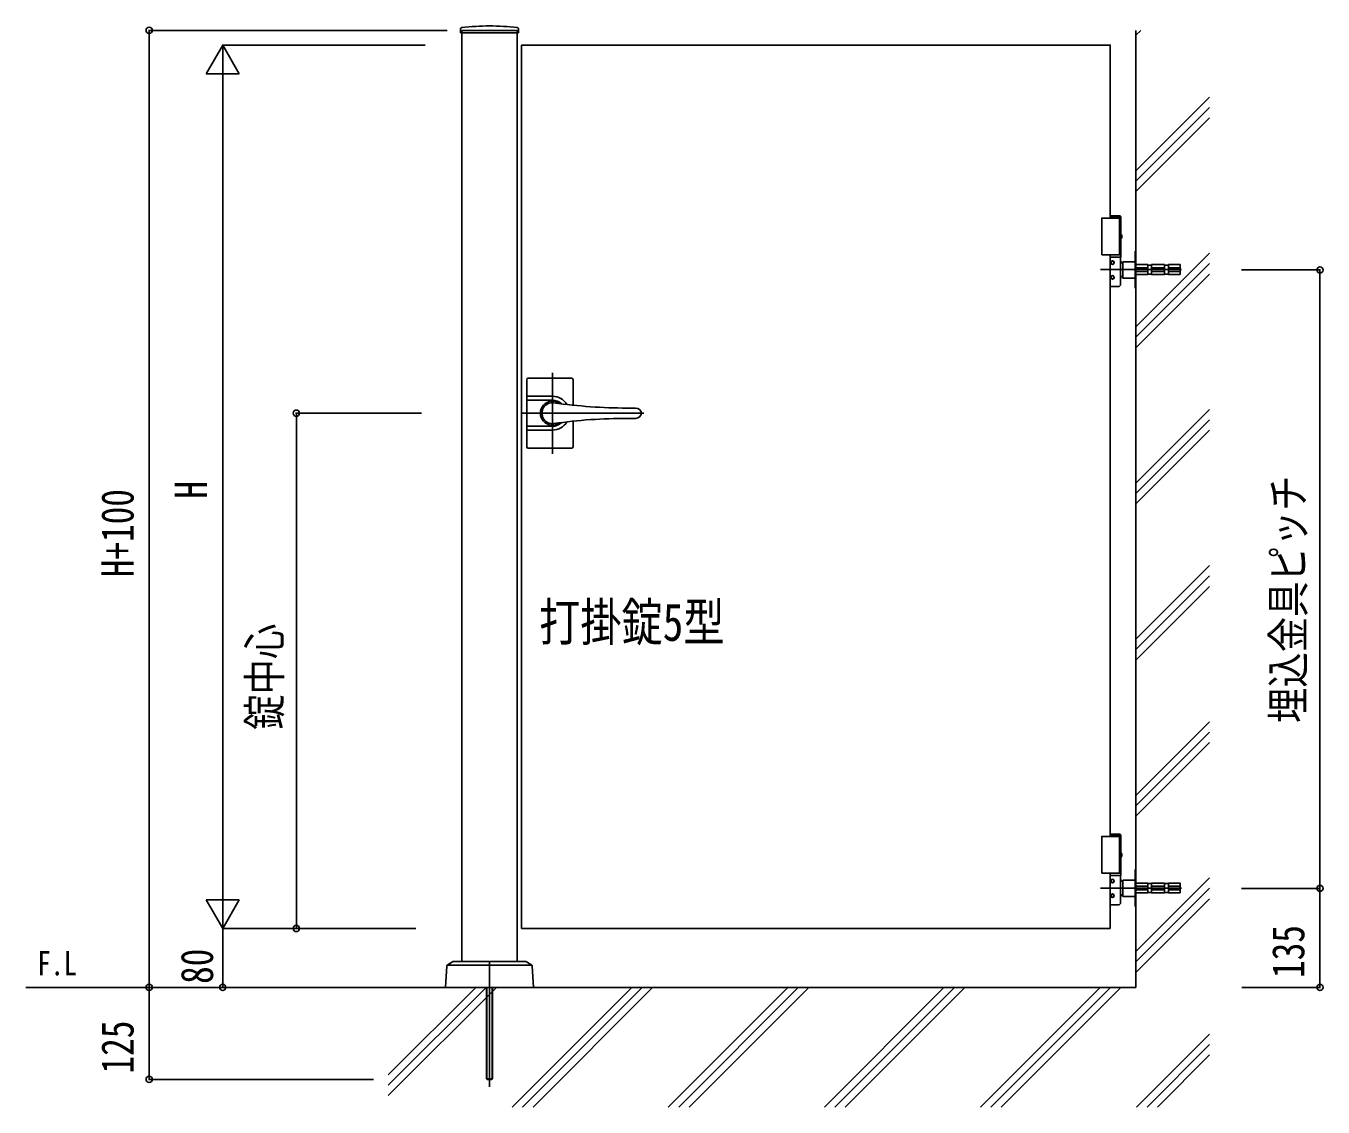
# Model space of a CAD drawing. Units: millimetres, scale not verified. Extents: x -4205 to 4205, y -2970 to 2970.
# Drawn here: x -1066 to 697, y -190 to 1278 of the extents above; entities that cross this region are included whole.
import ezdxf
from ezdxf.enums import TextEntityAlignment as Align

# ---------------------------------------------------------------- set-up
doc = ezdxf.new("R2010")
doc.units = ezdxf.units.MM
doc.header["$LTSCALE"] = 10
for name, color, linetype in [('0-1_USER1', 3, 'Continuous'), ('0-2_YKK_12', 2, 'Continuous'), ('0-3_YKK_13', 4, 'Continuous'), ('0-4_YKK_A1', 4, 'Continuous'), ('0-5_YKK_D', 6, 'Continuous'), ('0-7_YSS_K', 3, 'Continuous')]:
    doc.layers.add(name, color=color, linetype=linetype)
doc.styles.add('ＭＳ ゴシック', font='')
doc.styles.get('ＭＳ ゴシック').set_extended_font_data('MS Gothic')

msp = doc.modelspace()

# ---------------------------------------------------------------- linework, layer by layer
at = {"layer": '0-2_YKK_12'}
for p, q in [((-350.48, 807.33), (-350.48, 697.33)), ((-392.48, 752.33), (-226.19, 752.33))]:
    msp.add_line(p, q, dxfattribs=at)
at = {"layer": '0-3_YKK_13'}
msp.add_line((-350.48, 736.33), (-350.48, 768.33), dxfattribs=at)
at = {"layer": '0-4_YKK_A1'}
for p, q in [((-475.32, 1274.23), (-475.58, 1269.36)), ((-473.48, 1272.33), (-473.48, 1268.83)), ((-396.64, 1274.23), (-396.38, 1269.36)), ((-475.08, 1268.83), (-396.88, 1268.83)), ((-473.48, 7.33), (-473.48, 1268.83)), ((-398.48, 7.33), (-398.48, 1268.83)), ((-392.48, 1252.33), (-392.48, 52.33)), ((420.87, 1020.33), (407.52, 1020.33)), ((422.02, 1018.33), (407.52, 1018.33)), ((420.02, 1017.33), (420.02, 967.33)), ((422.02, 1018.33), (420.87, 1020.33)), ((422.02, 1018.33), (422.02, 995.45)), ((421.25, 992.75), (421.84, 992.75)), ((421.25, 991.91), (421.84, 991.91)), ((422.02, 989.21), (422.02, 967.33)), ((422.27, 994.43), (422.86, 994.43)), ((422.27, 990.23), (422.86, 990.23)), ((421.73, 967.33), (396.02, 967.33)), ((407.52, 967.33), (407.52, 177.33)), ((407.52, 967.33), (422.02, 967.33)), ((407.52, 967.33), (422.02, 967.33)), ((422.02, 964.33), (407.52, 964.33)), ((421.52, 927.33), (421.52, 964.33)), ((422.02, 967.33), (422.02, 964.33)), ((458.52, 954.08), (442.52, 954.08)), ((458.52, 954.08), (458.52, 940.58)), ((463.52, 953.33), (458.52, 953.33)), ((463.52, 940.58), (463.52, 954.08)), ((481.52, 954.08), (463.52, 954.08)), ((481.52, 940.58), (481.52, 954.08)), ((486.52, 953.33), (481.52, 953.33)), ((486.52, 940.58), (486.52, 954.08)), ((504.52, 947.33), (394.52, 947.33)), ((458.52, 949.88), (442.52, 949.88)), ((442.52, 944.78), (458.52, 944.78)), ((442.52, 940.58), (458.52, 940.58)), ((458.52, 941.33), (463.52, 941.33)), ((481.52, 949.88), (463.52, 949.88)), ((463.52, 944.78), (481.52, 944.78)), ((463.52, 940.58), (481.52, 940.58)), ((481.52, 941.33), (486.52, 941.33)), ((502.52, 949.88), (486.52, 949.88)), ((486.52, 944.78), (502.52, 944.78)), ((486.52, 940.58), (502.52, 940.58)), ((407.52, 924.33), (418.52, 924.33)), ((-385.48, 706.83), (-385.48, 797.83)), ((-383.48, 799.83), (-324.48, 799.83)), ((-322.48, 763.2), (-322.48, 797.83)), ((-385.48, 775.33), (-350.48, 775.33)), ((-350.48, 770.12), (-385.48, 770.12)), ((-237.42, 759.33), (-248.97, 759.33)), ((-322.48, 706.83), (-322.48, 741.46)), ((-237.42, 745.33), (-248.97, 745.33)), ((-385.48, 734.54), (-350.48, 734.54)), ((-385.48, 729.33), (-350.48, 729.33)), ((-383.48, 704.83), (-324.48, 704.83)), ((420.87, 180.33), (407.52, 180.33)), ((422.02, 178.33), (407.52, 178.33)), ((420.02, 177.33), (420.02, 127.33)), ((422.02, 178.33), (420.87, 180.33)), ((422.02, 178.33), (422.02, 155.45)), ((421.25, 152.75), (421.84, 152.75)), ((421.25, 151.91), (421.84, 151.91)), ((422.02, 149.21), (422.02, 127.33)), ((422.27, 154.43), (422.86, 154.43)), ((422.27, 150.23), (422.86, 150.23)), ((421.73, 127.33), (396.02, 127.33)), ((407.52, 127.33), (407.52, 52.33)), ((407.52, 127.33), (422.02, 127.33)), ((422.02, 124.33), (407.52, 124.33)), ((421.52, 87.33), (421.52, 124.33)), ((422.02, 127.33), (422.02, 124.33)), ((504.52, 107.33), (394.52, 107.33)), ((458.52, 114.08), (442.52, 114.08)), ((458.52, 109.88), (442.52, 109.88)), ((458.52, 114.08), (458.52, 100.58)), ((463.52, 113.33), (458.52, 113.33)), ((463.52, 100.58), (463.52, 114.08)), ((481.52, 114.08), (463.52, 114.08)), ((481.52, 109.88), (463.52, 109.88)), ((481.52, 100.58), (481.52, 114.08)), ((486.52, 113.33), (481.52, 113.33)), ((486.52, 100.58), (486.52, 114.08)), ((502.52, 109.88), (486.52, 109.88)), ((442.52, 104.78), (458.52, 104.78)), ((442.52, 100.58), (458.52, 100.58)), ((458.52, 101.33), (463.52, 101.33)), ((463.52, 104.78), (481.52, 104.78)), ((463.52, 100.58), (481.52, 100.58)), ((481.52, 101.33), (486.52, 101.33)), ((486.52, 104.78), (502.52, 104.78)), ((486.52, 100.58), (502.52, 100.58)), ((407.52, 84.33), (418.52, 84.33)), ((-392.48, 52.33), (407.52, 52.33)), ((-493.92, 1.82), (-495.98, -27.67)), ((-486.22, 7.17), (-493.45, 2.6)), ((-492.74, 2.33), (-435.98, 2.33)), ((-436.48, 7.33), (-485.69, 7.33)), ((-435.98, 6.83), (-435.98, -27.17)), ((-435.98, 6.83), (-435.98, -27.17)), ((-379.22, 2.33), (-435.98, 2.33)), ((-435.48, 7.33), (-386.27, 7.33)), ((-385.74, 7.17), (-378.51, 2.6)), ((-378.04, 1.82), (-375.98, -27.67)), ((442.52, -27.67), (-1065.95, -27.67)), ((-495.98, -27.67), (-436.48, -27.67)), ((-439.98, -27.67), (-439.98, -151.67)), ((-439.44, -27.67), (-439.44, -152.21)), ((-435.98, -27.67), (-435.98, -162.67)), ((-375.98, -27.67), (-435.48, -27.67)), ((-432.52, -27.67), (-432.52, -152.21)), ((-431.98, -151.67), (-431.98, -27.67)), ((-431.98, -151.67), (-439.98, -151.67)), ((-439.98, -151.67), (-438.98, -152.67)), ((-438.98, -152.67), (-432.98, -152.67)), ((-431.98, -151.67), (-432.98, -152.67))]:
    msp.add_line(p, q, dxfattribs=at)
for points in [[(-473.48, 1272.33), (-398.48, 1272.33), (-398.48, 1268.83)], [(-392.48, 1252.33), (407.52, 1252.33), (407.52, 1017.33)], [(422.02, 1017.33), (396.02, 1017.33), (396.02, 967.33)], [(421.84, 992.75), (421.96, 992.77), (422.07, 992.81), (422.16, 992.89), (422.25, 993), (422.32, 993.12), (422.36, 993.27), (422.38, 993.43), (422.38, 993.59)], [(422.38, 991.07), (422.38, 991.23), (422.36, 991.39), (422.32, 991.54), (422.25, 991.66), (422.16, 991.77), (422.07, 991.85), (421.96, 991.89), (421.84, 991.91)], [(422.97, 993.59), (423, 993.43), (423.05, 993.27), (423.11, 993.12), (423.19, 993), (423.29, 992.89), (423.35, 992.84)], [(423.35, 991.82), (423.29, 991.77), (423.19, 991.66), (423.11, 991.54), (423.05, 991.39), (423, 991.23), (422.97, 991.07)], [(502.52, 940.58), (502.52, 954.08), (486.52, 954.08)], [(422.02, 177.33), (396.02, 177.33), (396.02, 127.33)], [(421.84, 152.75), (421.96, 152.77), (422.07, 152.81), (422.16, 152.89), (422.25, 153), (422.32, 153.12), (422.36, 153.27), (422.38, 153.43), (422.38, 153.59)], [(422.38, 151.07), (422.38, 151.23), (422.36, 151.39), (422.32, 151.54), (422.25, 151.66), (422.16, 151.77), (422.07, 151.85), (421.96, 151.89), (421.84, 151.91)], [(422.97, 153.59), (423, 153.43), (423.05, 153.27), (423.11, 153.12), (423.19, 153), (423.29, 152.89), (423.35, 152.84)], [(423.35, 151.82), (423.29, 151.77), (423.19, 151.66), (423.11, 151.54), (423.05, 151.39), (423, 151.23), (422.97, 151.07)], [(502.52, 100.58), (502.52, 114.08), (486.52, 114.08)]]:
    msp.add_lwpolyline(points, dxfattribs=at)
for points in [[(441.52, 972.33), (442.52, 972.33), (442.52, 922.33), (441.52, 922.33)], [(424.52, 957.83), (424.52, 935.83), (441.52, 935.83), (441.52, 957.83)], [(441.52, 132.33), (442.52, 132.33), (442.52, 82.33), (441.52, 82.33)], [(424.52, 117.83), (424.52, 95.83), (441.52, 95.83), (441.52, 117.83)]]:
    msp.add_lwpolyline(points, close=True, dxfattribs=at)
for centre, radius in [((410.52, 956.83), 2.5), ((410.52, 956.83), 2.05), ((410.52, 936.83), 2.5), ((410.52, 936.83), 2.05), ((410.52, 116.83), 2.5), ((410.52, 116.83), 2.05), ((410.52, 96.83), 2.5), ((410.52, 96.83), 2.05)]:
    msp.add_circle(centre, radius, dxfattribs=at)
for centre, radius, start, end in [((-475.08, 1269.33), 0.5, 177, 270), ((-473.33, 1274.13), 2, 96.74447, 177), ((-435.98, 958.33), 320, 83.25553, 96.74447), ((-398.63, 1274.13), 2, 3, 83.25553), ((-396.88, 1269.33), 0.5, 270, 3), ((424.52, 959.33), 3, 180, 270), ((424.52, 935.33), 3, 90, 180), ((418.52, 927.33), 3, 270, 0), ((-383.48, 797.83), 2, 90, 180), ((-324.48, 797.83), 2, 0, 90), ((-350.48, 752.33), 16.3, 53.10284, 306.89716), ((-350.48, 752.33), 14.25, 81.82948, 278.17052), ((-350.48, 752.33), 23, 30.84166, 90), ((-350.48, 752.33), 17.79, 45.48563, 90), ((-248.97, 1459.33), 700, 261.82948, 270), ((-237.42, 751.33), 8, 7.18076, 90), ((-350.48, 752.33), 23, 270, 329.15834), ((-248.97, 45.33), 700, 90, 98.17052), ((-237.42, 753.33), 8, 270, 352.81924), ((-350.48, 752.33), 17.79, 270, 314.51437), ((-383.48, 706.83), 2, 180, 270), ((-324.48, 706.83), 2, 270, 0), ((424.52, 119.33), 3, 180, 270), ((424.52, 95.33), 3, 90, 180), ((418.52, 87.33), 3, 270, 0), ((-492.92, 1.76), 1, 122.32299, 176), ((-485.69, 6.33), 1, 90, 122.32299), ((-436.48, 6.83), 0.5, 360, 90), ((-435.48, 6.83), 0.5, 90, 180), ((-386.27, 6.33), 1, 57.67701, 90), ((-379.04, 1.76), 1, 4, 57.67701), ((-436.48, -27.17), 0.5, 270, 360), ((-435.48, -27.17), 0.5, 180, 270)]:
    msp.add_arc(centre, radius, start, end, dxfattribs=at)
for centre, major_axis, start_param, end_param in [((420.9, 992.33), (0, -3.5), 5.9199337, 9.7880296), ((414.89, 992.33), (0, 9), 4.6657054, 4.7590726), ((416.08, 992.33), (0, 9), 4.8528504, 4.9478932), ((416.08, 992.33), (0, 9), 4.4768847, 4.5719276), ((416.67, 992.33), (0, 9), 4.8528504, 4.9478932), ((416.67, 992.33), (0, 9), 4.4768847, 4.5719276), ((420.9, 152.33), (0, -3.5), 5.9199337, 9.7880296), ((414.89, 152.33), (0, 9), 4.6657054, 4.7590726), ((416.08, 152.33), (0, 9), 4.8528504, 4.9478932), ((416.08, 152.33), (0, 9), 4.4768847, 4.5719276), ((416.67, 152.33), (0, 9), 4.8528504, 4.9478932), ((416.67, 152.33), (0, 9), 4.4768847, 4.5719276)]:
    msp.add_ellipse(centre, major_axis=major_axis, ratio=0.707107, start_param=start_param, end_param=end_param, dxfattribs=at)
at = {"layer": '0-5_YKK_D'}
for p, q in [((-493.48, 1272.33), (-899.5, 1272.33)), ((-898.5, 1272.33), (-898.5, -27.67)), ((-798.5, 1252.33), (-821, 1213.36)), ((-523.48, 1252.33), (-799.5, 1252.33)), ((-798.5, 1252.33), (-776, 1213.36)), ((-798.5, 1252.33), (-798.5, 1174.39)), ((-821, 1213.36), (-776, 1213.36)), ((-798.5, 1207.33), (-798.5, 97.33)), ((586.07, 946.88), (693.52, 946.88)), ((692.52, 946.88), (692.52, 106.88)), ((-528.56, 752.33), (-699.5, 752.33)), ((-698.5, 752.33), (-698.5, 52.33)), ((-798.5, 52.33), (-798.5, 130.27)), ((586.07, 106.88), (693.52, 106.88)), ((586.07, 106.88), (693.52, 106.88)), ((692.52, 106.88), (692.52, -27.67)), ((-798.5, 52.33), (-821, 91.3)), ((-776, 91.3), (-821, 91.3)), ((-798.5, 52.33), (-776, 91.3)), ((-535.97, 52.33), (-799.5, 52.33)), ((-535.97, 52.33), (-799.5, 52.33)), ((-798.5, 52.33), (-798.5, -27.67)), ((-535.97, 52.33), (-699.5, 52.33)), ((-623.12, -27.67), (-899.5, -27.67)), ((-593.48, -27.67), (-899.5, -27.67)), ((-898.5, -27.67), (-898.5, -152.67)), ((-793.48, -27.67), (-799.5, -27.67)), ((586.5, -27.67), (693.52, -27.67)), ((-593.48, -152.67), (-899.5, -152.67))]:
    msp.add_line(p, q, dxfattribs=at)
for centre in [(-898.5, 1272.33), (692.52, 946.88), (-698.5, 752.33), (692.52, 106.88), (692.52, 106.88), (-698.5, 52.33), (-898.5, -27.67), (-898.5, -27.67), (-798.5, -27.67), (692.52, -27.67), (-898.5, -152.67)]:
    msp.add_circle(centre, 4.25, dxfattribs=at)
at = {"layer": '0-7_YSS_K'}
for p, q in [((442.52, -27.67), (442.52, 1272.33)), ((442.52, 1265.59), (449.26, 1272.33)), ((442.52, 1081.75), (542.52, 1181.75)), ((442.52, 1067.6), (542.52, 1167.6)), ((442.52, 1053.46), (542.52, 1153.46)), ((442.52, 869.61), (542.52, 969.61)), ((442.52, 855.47), (542.52, 955.47)), ((442.52, 841.33), (542.52, 941.33)), ((442.52, 657.48), (542.52, 757.48)), ((442.52, 643.34), (542.52, 743.34)), ((442.52, 629.2), (542.52, 729.2)), ((442.52, 445.35), (542.52, 545.35)), ((442.52, 431.21), (542.52, 531.21)), ((442.52, 417.06), (542.52, 517.06)), ((442.52, 233.22), (542.52, 333.22)), ((442.52, 219.07), (542.52, 319.07)), ((442.52, 204.93), (542.52, 304.93)), ((442.52, 21.09), (542.52, 121.09)), ((442.52, 6.94), (542.52, 106.94)), ((442.52, -7.2), (542.52, 92.8)), ((442.52, -27.67), (-573.48, -27.67)), ((-573.48, -146.39), (-454.76, -27.67)), ((-573.48, -160.53), (-440.62, -27.67)), ((-573.48, -174.67), (-426.48, -27.67)), ((-405.13, -190.17), (-242.63, -27.67)), ((-390.99, -190.17), (-228.49, -27.67)), ((-376.85, -190.17), (-214.35, -27.67)), ((-193, -190.17), (-30.5, -27.67)), ((-178.86, -190.17), (-16.36, -27.67)), ((-164.72, -190.17), (-2.22, -27.67)), ((19.13, -190.17), (181.63, -27.67)), ((33.27, -190.17), (195.77, -27.67)), ((47.42, -190.17), (209.92, -27.67)), ((231.26, -190.17), (393.76, -27.67)), ((245.41, -190.17), (407.91, -27.67)), ((259.55, -190.17), (422.05, -27.67)), ((443.4, -190.17), (542.52, -91.05)), ((457.54, -190.17), (542.52, -105.19)), ((471.68, -190.17), (542.52, -119.33))]:
    msp.add_line(p, q, dxfattribs=at)

# ---------------------------------------------------------------- texts
at = {"layer": '0-1_USER1', "style": 'ＭＳ ゴシック', "width": 0.8}
for s, height, p in [('打掛錠5型', 51.32, (-368.53, 427.62)), ('F.L', 32.99, (-1050.38, -21.24))]:
    msp.add_text(s, height=height, dxfattribs=at).set_placement(p, align=Align.BOTTOM_LEFT)
at = {"layer": '0-5_YKK_D', "style": 'ＭＳ ゴシック', "width": 0.8}
for s, p in [('H', (-806.5, 636.33)), ('埋込金具ピッチ', (684.52, 331.68)), ('H+100', (-906.5, 529.53)), ('錠中心', (-706.5, 322.33)), ('135', (684.52, -14.8)), ('80', (-798.5, -22.87)), ('125', (-906.5, -144.57))]:
    msp.add_text(s, height=43.99, rotation=90, dxfattribs=at).set_placement(p, align=Align.BOTTOM_LEFT)

doc.saveas('drawing.dxf')
